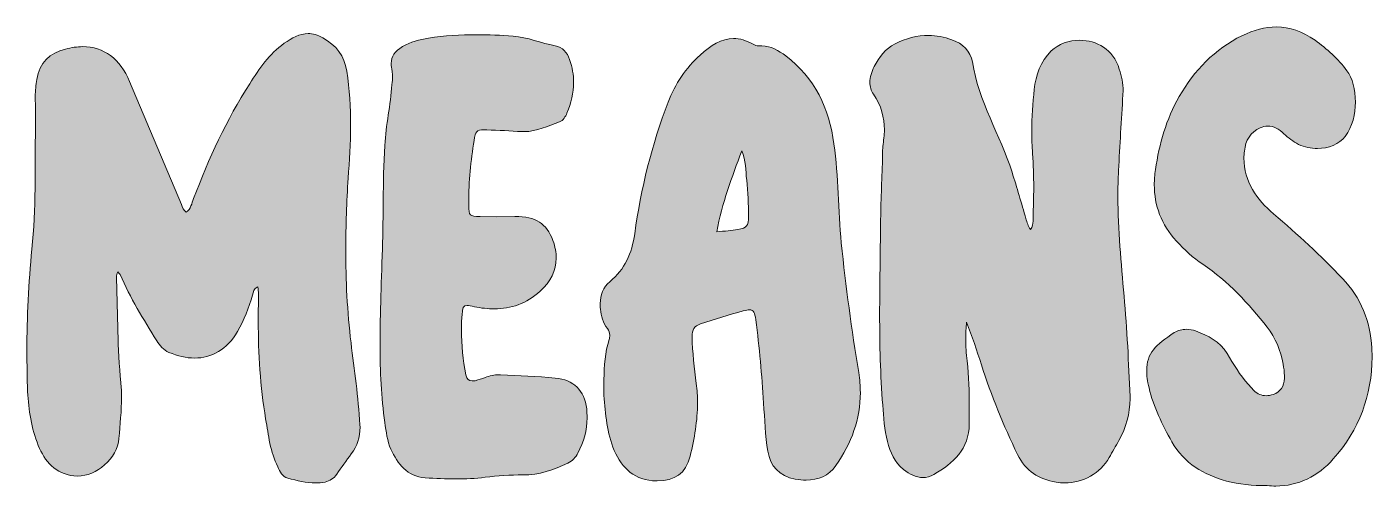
# Model space of a CAD drawing. Header units: inches. Extents: x 263 to 817, y -897 to -183.
# Drawn here: x 541.2 to 777.5, y -265.1 to -184.4 of the extents above; entities that cross this region are included whole.
import ezdxf

# ---------------------------------------------------------------- set-up
doc = ezdxf.new("R2010")
doc.units = ezdxf.units.IN
doc.header["$MEASUREMENT"] = 0
doc.layers.add('Layer 1', color=7, linetype='Continuous')

# ---------------------------------------------------------------- blocks, each defined once
blk = doc.blocks.new('block 4')
at = {"layer": 'Layer 1', "true_color": 0xce0100}
h = blk.add_hatch(color=12, dxfattribs=at)
h.dxf.hatch_style = 2
edge = h.paths.add_edge_path()
edge.add_spline(control_points=[(587, -263.67), (586.04, -263.42), (585.66, -262.5), (585.25, -261.67), (583.91, -259.04), (583.62, -256.11), (583.12, -253.27), (582.16, -247.55), (581.82, -241.79), (581.82, -236.06), (581.82, -236.06), (581.86, -231.3), (581.86, -231.3), (581.86, -230.93), (581.78, -230.55), (581.74, -230.05), (580.99, -230.38), (580.99, -231.05), (580.82, -231.55), (580.15, -233.77), (579.36, -235.9), (578.19, -237.9), (576.31, -241.12), (573.59, -242.58), (570.63, -242.58), (569.17, -242.58), (567.66, -242.21), (566.12, -241.58), (565.15, -241.16), (564.53, -240.37), (563.99, -239.53), (561.65, -235.77), (559.31, -232.01), (557.55, -227.92), (557.47, -227.79), (557.34, -227.71), (557.13, -227.42), (556.97, -227.71), (556.93, -228.05), (556.93, -228.34), (556.93, -228.34), (556.93, -228.96), (556.93, -228.96), (557.13, -234.94), (557.09, -240.91), (557.68, -246.84), (557.76, -247.68), (557.8, -248.55), (557.8, -249.39), (557.8, -251.85), (557.55, -254.27), (557.34, -256.7), (557.05, -260.25), (553.38, -263.3), (550.08, -263.3), (550.08, -263.3), (549.45, -263.26), (549.45, -263.26), (546.15, -262.88), (544.31, -260.71), (543.18, -257.91), (541.97, -254.9), (541.47, -251.69), (541.31, -248.47), (541.22, -246.09), (541.18, -243.71), (541.18, -241.33), (541.18, -235.35), (541.47, -229.42), (542.06, -223.45), (542.77, -216.39), (542.6, -209.25), (542.68, -202.11), (542.68, -200.31), (542.68, -198.43), (542.64, -196.63), (542.64, -195.63), (542.77, -194.63), (542.93, -193.67), (543.35, -190.7), (545.19, -189.03), (547.95, -188.32), (549.03, -188.07), (550.03, -187.9), (550.95, -187.9), (554.71, -187.9), (557.55, -190.04), (559.22, -194.04), (559.22, -194.04), (568.33, -215.64), (568.33, -215.64), (568.54, -216.1), (568.67, -216.64), (569.17, -216.98), (570, -216.39), (570.13, -215.43), (570.46, -214.59), (573.09, -207.54), (576.27, -200.77), (580.32, -194.42), (581.99, -191.79), (583.74, -189.16), (586.37, -187.32), (587.75, -186.36), (589.09, -185.61), (590.59, -185.61), (591.39, -185.61), (592.22, -185.86), (593.14, -186.36), (595.52, -187.7), (596.98, -189.45), (597.36, -192.21), (597.86, -195.38), (598.03, -198.6), (598.03, -201.77), (598.03, -204.86), (597.86, -207.95), (597.61, -211), (597.36, -215.14), (597.19, -219.32), (597.19, -223.45), (597.19, -228.92), (597.44, -234.39), (598.11, -239.91), (598.7, -244.67), (599.41, -249.43), (599.66, -254.27), (599.66, -254.27), (599.7, -254.73), (599.7, -254.73), (599.7, -256.49), (599.24, -257.99), (598.15, -259.41), (597.28, -260.58), (596.44, -261.79), (595.6, -262.96), (595.1, -263.72), (594.39, -264.13), (593.56, -264.34), (593.01, -264.47), (592.43, -264.51), (591.89, -264.51), (590.22, -264.51), (588.63, -264.09), (587, -263.67)], knot_values=[0, 0, 0, 0, 1, 1, 1, 2, 2, 2, 3, 3, 3, 4, 4, 4, 5, 5, 5, 6, 6, 6, 7, 7, 7, 8, 8, 8, 9, 9, 9, 10, 10, 10, 11, 11, 11, 12, 12, 12, 13, 13, 13, 14, 14, 14, 15, 15, 15, 16, 16, 16, 17, 17, 17, 18, 18, 18, 19, 19, 19, 20, 20, 20, 21, 21, 21, 22, 22, 22, 23, 23, 23, 24, 24, 24, 25, 25, 25, 26, 26, 26, 27, 27, 27, 28, 28, 28, 29, 29, 29, 30, 30, 30, 31, 31, 31, 32, 32, 32, 33, 33, 33, 34, 34, 34, 35, 35, 35, 36, 36, 36, 37, 37, 37, 38, 38, 38, 39, 39, 39, 40, 40, 40, 41, 41, 41, 42, 42, 42, 43, 43, 43, 44, 44, 44, 45, 45, 45, 46, 46, 46, 47, 47, 47, 48, 48, 48, 48], degree=3, periodic=1)
h = blk.add_hatch(color=12, dxfattribs=at)
h.dxf.hatch_style = 2
edge = h.paths.add_edge_path()
edge.add_spline(control_points=[(611.15, -263.59), (607.97, -263.38), (606.3, -261.12), (605.13, -258.58), (604.46, -257.12), (604.3, -255.49), (604.04, -253.9), (603.42, -249.43), (603.21, -244.96), (603.21, -240.2), (603.21, -234.73), (603.46, -228.84), (603.67, -222.15), (603.79, -218.44), (603.67, -211.84), (604.04, -205.24), (604.25, -201.65), (605.05, -198.14), (605.3, -194.55), (605.34, -194.04), (605.42, -193.58), (605.42, -193.08), (605.42, -192.83), (605.38, -192.54), (605.34, -192.25), (605.21, -191.75), (605.17, -191.29), (605.17, -190.87), (605.17, -189.58), (605.76, -188.74), (607.18, -187.9), (608.6, -187.07), (610.14, -186.65), (611.73, -186.4), (614.49, -185.98), (617.33, -185.82), (620.13, -185.82), (622.3, -185.82), (624.43, -185.9), (626.6, -186.07), (629.11, -186.23), (631.49, -187.32), (633.99, -187.74), (635.29, -187.99), (636.08, -188.91), (636.5, -190.16), (637, -191.54), (637.21, -192.87), (637.21, -194.21), (637.21, -196.01), (636.79, -197.81), (636.04, -199.56), (635.79, -200.18), (635.37, -200.85), (634.74, -201.1), (632.7, -201.81), (630.74, -202.82), (628.52, -202.82), (628.52, -202.82), (628.15, -202.82), (628.15, -202.82), (626.1, -202.69), (624.05, -202.57), (621.96, -202.52), (621.96, -202.52), (621.5, -202.52), (621.5, -202.52), (620.13, -202.52), (619.96, -202.77), (619.75, -204.36), (619.12, -207.95), (618.79, -211.59), (618.79, -215.22), (618.79, -215.22), (618.79, -215.81), (618.79, -215.81), (618.83, -217.6), (618.87, -217.64), (620.79, -217.73), (620.79, -217.73), (623.64, -217.77), (623.64, -217.77), (623.64, -217.77), (626.89, -217.73), (626.89, -217.73), (630.61, -217.73), (632.45, -218.9), (633.58, -221.95), (633.99, -223.03), (634.16, -224.08), (634.16, -225.04), (634.16, -227.21), (633.16, -229.13), (631.32, -230.84), (628.9, -233.06), (626.18, -233.93), (623.3, -233.93), (622.17, -233.93), (620.96, -233.81), (619.79, -233.56), (619.21, -233.43), (618.83, -233.35), (618.5, -233.35), (617.83, -233.35), (617.7, -233.77), (617.62, -235.02), (617.54, -235.9), (617.5, -236.77), (617.5, -237.65), (617.5, -240.28), (617.79, -242.91), (618.29, -245.5), (618.41, -246.34), (618.83, -246.59), (619.37, -246.59), (619.54, -246.59), (619.71, -246.59), (619.92, -246.55), (620.5, -246.38), (621.13, -246.21), (621.67, -246), (622.47, -245.71), (623.3, -245.5), (624.14, -245.5), (624.14, -245.5), (624.39, -245.5), (624.39, -245.5), (627.6, -245.67), (630.78, -245.75), (633.99, -246.09), (637.25, -246.38), (639.09, -248.26), (639.51, -251.48), (639.55, -252.02), (639.59, -252.52), (639.59, -253.06), (639.59, -255.24), (639.01, -257.28), (637.96, -259.25), (637.59, -260), (637, -260.62), (636.21, -261), (633.74, -262.25), (631.11, -263.09), (628.31, -263.09), (626.06, -263.09), (623.89, -263.26), (621.67, -263.51), (619.96, -263.72), (618.25, -263.8), (616.58, -263.8), (614.74, -263.8), (612.94, -263.72), (611.15, -263.59)], knot_values=[0, 0, 0, 0, 1, 1, 1, 2, 2, 2, 3, 3, 3, 4, 4, 4, 5, 5, 5, 6, 6, 6, 7, 7, 7, 8, 8, 8, 9, 9, 9, 10, 10, 10, 11, 11, 11, 12, 12, 12, 13, 13, 13, 14, 14, 14, 15, 15, 15, 16, 16, 16, 17, 17, 17, 18, 18, 18, 19, 19, 19, 20, 20, 20, 21, 21, 21, 22, 22, 22, 23, 23, 23, 24, 24, 24, 25, 25, 25, 26, 26, 26, 27, 27, 27, 28, 28, 28, 29, 29, 29, 30, 30, 30, 31, 31, 31, 32, 32, 32, 33, 33, 33, 34, 34, 34, 35, 35, 35, 36, 36, 36, 37, 37, 37, 38, 38, 38, 39, 39, 39, 40, 40, 40, 41, 41, 41, 42, 42, 42, 43, 43, 43, 44, 44, 44, 45, 45, 45, 46, 46, 46, 47, 47, 47, 48, 48, 48, 49, 49, 49, 50, 50, 50, 51, 51, 51, 51], degree=3, periodic=1)
h = blk.add_hatch(color=12, dxfattribs=at)
h.dxf.hatch_style = 2
edge = h.paths.add_edge_path()
edge.add_spline(control_points=[(651.79, -264.13), (647.94, -264.13), (645.77, -261.96), (644.35, -258.79), (643.06, -255.74), (642.8, -252.39), (642.55, -249.14), (642.55, -249.14), (642.55, -246.34), (642.55, -246.34), (642.55, -243.96), (642.76, -241.58), (643.43, -239.32), (643.52, -239.07), (643.56, -238.82), (643.56, -238.57), (643.56, -238.15), (643.43, -237.78), (643.14, -237.4), (642.39, -236.4), (642.05, -235.19), (641.93, -233.98), (641.89, -233.64), (641.89, -233.31), (641.89, -233.02), (641.89, -231.51), (642.35, -230.17), (643.56, -229.17), (646.23, -226.96), (647.44, -224.24), (647.94, -220.74), (649.03, -212.84), (650.95, -205.11), (653.83, -197.64), (655.04, -194.42), (656.92, -191.66), (659.43, -189.37), (661.27, -187.7), (663.19, -186.48), (665.32, -186.48), (666.41, -186.48), (667.53, -186.78), (668.75, -187.49), (669.04, -187.65), (669.37, -187.78), (669.71, -187.78), (669.71, -187.78), (670.29, -187.78), (670.29, -187.78), (671.92, -187.78), (673.21, -188.57), (674.47, -189.53), (679.6, -193.38), (682.11, -198.72), (682.95, -204.99), (683.74, -210.75), (683.66, -216.6), (684.24, -222.36), (685.03, -230.01), (686.04, -237.57), (687.29, -245.13), (687.5, -246.34), (687.58, -247.51), (687.58, -248.64), (687.58, -253.27), (686.04, -257.53), (683.28, -261.42), (682.03, -263.26), (680.19, -264.01), (678.06, -264.01), (677.47, -264.01), (676.81, -263.97), (676.14, -263.84), (673.25, -263.3), (671.79, -261.5), (671.33, -258.95), (670.87, -256.16), (670.79, -253.31), (670.58, -250.47), (670.25, -245.59), (669.87, -240.7), (669.2, -235.86), (669.04, -234.6), (668.83, -234.1), (668.12, -234.1), (667.83, -234.1), (667.49, -234.19), (666.99, -234.31), (664.48, -234.98), (662.02, -235.81), (659.51, -236.57), (658.39, -236.9), (658.01, -237.65), (658.01, -238.82), (658.09, -241.58), (658.43, -244.33), (658.76, -247.05), (658.93, -248.18), (658.97, -249.31), (658.97, -250.43), (658.97, -253.61), (658.47, -256.7), (657.67, -259.79), (656.92, -262.88), (654.96, -264.13), (651.87, -264.13), (651.87, -264.13), (651.79, -264.13), (651.79, -264.13)], knot_values=[0, 0, 0, 0, 1, 1, 1, 2, 2, 2, 3, 3, 3, 4, 4, 4, 5, 5, 5, 6, 6, 6, 7, 7, 7, 8, 8, 8, 9, 9, 9, 10, 10, 10, 11, 11, 11, 12, 12, 12, 13, 13, 13, 14, 14, 14, 15, 15, 15, 16, 16, 16, 17, 17, 17, 18, 18, 18, 19, 19, 19, 20, 20, 20, 21, 21, 21, 22, 22, 22, 23, 23, 23, 24, 24, 24, 25, 25, 25, 26, 26, 26, 27, 27, 27, 28, 28, 28, 29, 29, 29, 30, 30, 30, 31, 31, 31, 32, 32, 32, 33, 33, 33, 34, 34, 34, 35, 35, 35, 36, 36, 36, 36], degree=3, periodic=1)
edge = h.paths.add_edge_path()
edge.add_spline(control_points=[(666.07, -219.98), (667.66, -219.73), (667.95, -219.4), (667.95, -217.69), (667.91, -215.6), (667.87, -213.43), (667.62, -211.34), (667.41, -209.62), (667.49, -207.87), (666.74, -206.2), (665.07, -210.79), (663.27, -215.35), (662.35, -220.44), (663.81, -220.28), (664.94, -220.15), (666.07, -219.98)], knot_values=[0, 0, 0, 0, 1, 1, 1, 2, 2, 2, 3, 3, 3, 4, 4, 4, 5, 5, 5, 5], degree=3, periodic=1)
h = blk.add_hatch(color=12, dxfattribs=at)
h.dxf.hatch_style = 2
edge = h.paths.add_edge_path()
edge.add_spline(control_points=[(721.96, -264.38), (718.95, -263.84), (716.61, -262.42), (715.19, -259.5), (712.73, -254.4), (710.6, -249.18), (708.85, -243.75), (708.05, -241.24), (707.22, -238.74), (706.25, -236.27), (706.13, -237.27), (706.09, -238.23), (706.09, -239.2), (706.09, -240.49), (706.17, -241.79), (706.34, -243.08), (706.67, -245.79), (706.71, -248.47), (706.71, -251.18), (706.71, -251.18), (706.71, -254.11), (706.71, -254.11), (706.67, -258.58), (703.92, -261.04), (700.49, -263.01), (699.86, -263.38), (699.2, -263.55), (698.57, -263.55), (697.36, -263.55), (696.19, -262.96), (695.15, -262.13), (693.6, -260.87), (692.81, -259.12), (692.35, -257.24), (691.76, -255.15), (691.68, -252.98), (691.51, -250.85), (691.09, -245.54), (690.97, -240.24), (690.97, -234.9), (690.97, -229.59), (691.09, -224.24), (691.13, -218.94), (691.18, -215.18), (691.34, -211.46), (691.47, -207.7), (691.47, -207.7), (691.47, -206.37), (691.47, -206.37), (691.47, -206.37), (691.51, -205.41), (691.51, -205.41), (691.68, -204.4), (691.8, -203.44), (691.8, -202.52), (691.8, -200.35), (691.26, -198.26), (689.88, -196.26), (689.46, -195.63), (689.26, -194.92), (689.26, -194.17), (689.26, -193.25), (689.55, -192.29), (690.01, -191.41), (690.84, -189.74), (692.01, -188.24), (693.68, -187.4), (695.6, -186.44), (697.57, -185.94), (699.57, -185.94), (700.91, -185.94), (702.29, -186.15), (703.67, -186.69), (705.54, -187.36), (706.96, -188.7), (707.26, -190.58), (708.34, -197.51), (712.14, -203.4), (714.23, -209.96), (715.11, -212.63), (715.86, -215.39), (716.66, -218.1), (716.87, -218.73), (717.03, -219.36), (717.45, -219.98), (717.87, -219.52), (717.91, -219.02), (717.91, -218.52), (717.91, -218.52), (717.91, -217.89), (717.91, -217.89), (717.99, -216.14), (718.03, -214.39), (718.03, -212.59), (718.03, -210.63), (717.95, -208.66), (717.83, -206.66), (717.74, -205.37), (717.7, -204.07), (717.7, -202.73), (717.7, -200.31), (717.87, -197.85), (718.12, -195.42), (718.41, -192.87), (719.2, -190.54), (721.12, -188.66), (722.38, -187.44), (724.22, -186.78), (726.14, -186.78), (729.02, -186.78), (731.99, -188.32), (733.07, -191.83), (733.49, -193.08), (733.74, -194.38), (733.74, -195.67), (733.74, -195.67), (733.7, -196.34), (733.7, -196.34), (733.45, -200.81), (733.15, -205.24), (732.95, -209.67), (732.86, -211.21), (732.82, -212.72), (732.82, -214.22), (732.82, -220.07), (733.4, -225.87), (733.91, -231.68), (734.45, -237.53), (734.7, -243.42), (734.95, -249.31), (734.95, -249.31), (734.95, -249.72), (734.95, -249.72), (734.95, -252.31), (734.28, -254.78), (732.99, -257.03), (732.44, -258.03), (731.86, -259.04), (731.28, -260.04), (729.73, -262.8), (726.68, -264.51), (723.51, -264.51), (723, -264.51), (722.5, -264.47), (721.96, -264.38)], knot_values=[0, 0, 0, 0, 1, 1, 1, 2, 2, 2, 3, 3, 3, 4, 4, 4, 5, 5, 5, 6, 6, 6, 7, 7, 7, 8, 8, 8, 9, 9, 9, 10, 10, 10, 11, 11, 11, 12, 12, 12, 13, 13, 13, 14, 14, 14, 15, 15, 15, 16, 16, 16, 17, 17, 17, 18, 18, 18, 19, 19, 19, 20, 20, 20, 21, 21, 21, 22, 22, 22, 23, 23, 23, 24, 24, 24, 25, 25, 25, 26, 26, 26, 27, 27, 27, 28, 28, 28, 29, 29, 29, 30, 30, 30, 31, 31, 31, 32, 32, 32, 33, 33, 33, 34, 34, 34, 35, 35, 35, 36, 36, 36, 37, 37, 37, 38, 38, 38, 39, 39, 39, 40, 40, 40, 41, 41, 41, 42, 42, 42, 43, 43, 43, 44, 44, 44, 45, 45, 45, 46, 46, 46, 47, 47, 47, 48, 48, 48, 48], degree=3, periodic=1)
h = blk.add_hatch(color=12, dxfattribs=at)
h.dxf.hatch_style = 2
edge = h.paths.add_edge_path()
edge.add_spline(control_points=[(759.05, -264.97), (756.42, -264.97), (754.08, -264.76), (751.91, -264.18), (747.9, -263.05), (744.48, -261.08), (742.3, -257.28), (740.59, -254.23), (739.09, -251.18), (738.29, -247.8), (738, -246.63), (737.88, -245.63), (737.88, -244.75), (737.88, -241.79), (739.42, -240.24), (742.72, -238.11), (743.39, -237.69), (744.1, -237.53), (744.85, -237.53), (745.39, -237.53), (745.94, -237.61), (746.48, -237.82), (748.65, -238.65), (750.7, -239.66), (751.99, -241.75), (753.16, -243.62), (754.25, -245.59), (755.75, -247.22), (755.75, -247.22), (756.71, -248.26), (756.71, -248.26), (757.34, -248.89), (758.09, -249.18), (758.85, -249.18), (759.26, -249.18), (759.68, -249.1), (760.1, -248.97), (761.39, -248.51), (762.06, -247.51), (762.06, -246.13), (762.06, -246.13), (762.06, -245.71), (762.06, -245.71), (762.06, -245), (761.98, -244.33), (761.85, -243.62), (761.35, -241.29), (760.56, -239.03), (759.05, -237.15), (755.75, -233.02), (752.2, -229.09), (747.73, -226.12), (746.02, -225), (744.52, -223.57), (743.1, -222.03), (740.42, -219.11), (739.21, -215.81), (739.21, -212.13), (739.21, -211.3), (739.3, -210.42), (739.42, -209.5), (740.09, -204.99), (741.3, -200.64), (743.6, -196.68), (746.23, -192.08), (749.82, -188.36), (754.62, -185.98), (756.67, -184.98), (758.68, -184.44), (760.68, -184.44), (762.98, -184.44), (765.24, -185.19), (767.45, -186.78), (769.54, -188.32), (771.5, -189.99), (773.05, -192.12), (774.01, -193.42), (774.55, -195.46), (774.55, -197.64), (774.55, -199.73), (774.01, -201.94), (772.75, -203.65), (771.71, -205.03), (769.83, -205.78), (767.87, -205.78), (766.74, -205.78), (765.61, -205.57), (764.57, -205.07), (763.61, -204.57), (762.77, -203.9), (761.98, -203.19), (761.1, -202.4), (760.18, -201.85), (759.14, -201.85), (758.72, -201.85), (758.26, -201.94), (757.8, -202.15), (756.09, -202.94), (755.25, -204.32), (755.04, -206.28), (755, -206.66), (754.96, -207.08), (754.96, -207.45), (754.96, -211.63), (757.22, -214.72), (760.18, -217.27), (764.4, -220.86), (768.49, -224.58), (772.25, -228.59), (775.47, -231.93), (777.22, -236.15), (777.43, -240.83), (777.43, -240.83), (777.47, -242.37), (777.47, -242.37), (777.47, -249.1), (775.18, -255.19), (770.66, -260.29), (767.99, -263.34), (764.44, -265.05), (760.56, -265.05), (760.06, -265.05), (759.55, -265.01), (759.05, -264.97)], knot_values=[0, 0, 0, 0, 1, 1, 1, 2, 2, 2, 3, 3, 3, 4, 4, 4, 5, 5, 5, 6, 6, 6, 7, 7, 7, 8, 8, 8, 9, 9, 9, 10, 10, 10, 11, 11, 11, 12, 12, 12, 13, 13, 13, 14, 14, 14, 15, 15, 15, 16, 16, 16, 17, 17, 17, 18, 18, 18, 19, 19, 19, 20, 20, 20, 21, 21, 21, 22, 22, 22, 23, 23, 23, 24, 24, 24, 25, 25, 25, 26, 26, 26, 27, 27, 27, 28, 28, 28, 29, 29, 29, 30, 30, 30, 31, 31, 31, 32, 32, 32, 33, 33, 33, 34, 34, 34, 35, 35, 35, 36, 36, 36, 37, 37, 37, 38, 38, 38, 39, 39, 39, 40, 40, 40, 41, 41, 41, 41], degree=3, periodic=1)
at = {"layer": 'Layer 1', "lineweight": 0}
for points, knots in [([(587, -263.67), (586.04, -263.42), (585.66, -262.5), (585.25, -261.67), (583.91, -259.04), (583.62, -256.11), (583.12, -253.27), (582.16, -247.55), (581.82, -241.79), (581.82, -236.06), (581.82, -236.06), (581.86, -231.3), (581.86, -231.3), (581.86, -230.93), (581.78, -230.55), (581.74, -230.05), (580.99, -230.38), (580.99, -231.05), (580.82, -231.55), (580.15, -233.77), (579.36, -235.9), (578.19, -237.9), (576.31, -241.12), (573.59, -242.58), (570.63, -242.58), (569.17, -242.58), (567.66, -242.21), (566.12, -241.58), (565.15, -241.16), (564.53, -240.37), (563.99, -239.53), (561.65, -235.77), (559.31, -232.01), (557.55, -227.92), (557.47, -227.79), (557.34, -227.71), (557.13, -227.42), (556.97, -227.71), (556.93, -228.05), (556.93, -228.34), (556.93, -228.34), (556.93, -228.96), (556.93, -228.96), (557.13, -234.94), (557.09, -240.91), (557.68, -246.84), (557.76, -247.68), (557.8, -248.55), (557.8, -249.39), (557.8, -251.85), (557.55, -254.27), (557.34, -256.7), (557.05, -260.25), (553.38, -263.3), (550.08, -263.3), (550.08, -263.3), (549.45, -263.26), (549.45, -263.26), (546.15, -262.88), (544.31, -260.71), (543.18, -257.91), (541.97, -254.9), (541.47, -251.69), (541.31, -248.47), (541.22, -246.09), (541.18, -243.71), (541.18, -241.33), (541.18, -235.35), (541.47, -229.42), (542.06, -223.45), (542.77, -216.39), (542.6, -209.25), (542.68, -202.11), (542.68, -200.31), (542.68, -198.43), (542.64, -196.63), (542.64, -195.63), (542.77, -194.63), (542.93, -193.67), (543.35, -190.7), (545.19, -189.03), (547.95, -188.32), (549.03, -188.07), (550.03, -187.9), (550.95, -187.9), (554.71, -187.9), (557.55, -190.04), (559.22, -194.04), (559.22, -194.04), (568.33, -215.64), (568.33, -215.64), (568.54, -216.1), (568.67, -216.64), (569.17, -216.98), (570, -216.39), (570.13, -215.43), (570.46, -214.59), (573.09, -207.54), (576.27, -200.77), (580.32, -194.42), (581.99, -191.79), (583.74, -189.16), (586.37, -187.32), (587.75, -186.36), (589.09, -185.61), (590.59, -185.61), (591.39, -185.61), (592.22, -185.86), (593.14, -186.36), (595.52, -187.7), (596.98, -189.45), (597.36, -192.21), (597.86, -195.38), (598.03, -198.6), (598.03, -201.77), (598.03, -204.86), (597.86, -207.95), (597.61, -211), (597.36, -215.14), (597.19, -219.32), (597.19, -223.45), (597.19, -228.92), (597.44, -234.39), (598.11, -239.91), (598.7, -244.67), (599.41, -249.43), (599.66, -254.27), (599.66, -254.27), (599.7, -254.73), (599.7, -254.73), (599.7, -256.49), (599.24, -257.99), (598.15, -259.41), (597.28, -260.58), (596.44, -261.79), (595.6, -262.96), (595.1, -263.72), (594.39, -264.13), (593.56, -264.34), (593.01, -264.47), (592.43, -264.51), (591.89, -264.51), (590.22, -264.51), (588.63, -264.09), (587, -263.67)], [0, 0, 0, 0, 1, 1, 1, 2, 2, 2, 3, 3, 3, 4, 4, 4, 5, 5, 5, 6, 6, 6, 7, 7, 7, 8, 8, 8, 9, 9, 9, 10, 10, 10, 11, 11, 11, 12, 12, 12, 13, 13, 13, 14, 14, 14, 15, 15, 15, 16, 16, 16, 17, 17, 17, 18, 18, 18, 19, 19, 19, 20, 20, 20, 21, 21, 21, 22, 22, 22, 23, 23, 23, 24, 24, 24, 25, 25, 25, 26, 26, 26, 27, 27, 27, 28, 28, 28, 29, 29, 29, 30, 30, 30, 31, 31, 31, 32, 32, 32, 33, 33, 33, 34, 34, 34, 35, 35, 35, 36, 36, 36, 37, 37, 37, 38, 38, 38, 39, 39, 39, 40, 40, 40, 41, 41, 41, 42, 42, 42, 43, 43, 43, 44, 44, 44, 45, 45, 45, 46, 46, 46, 47, 47, 47, 48, 48, 48, 48]), ([(611.15, -263.59), (607.97, -263.38), (606.3, -261.12), (605.13, -258.58), (604.46, -257.12), (604.3, -255.49), (604.04, -253.9), (603.42, -249.43), (603.21, -244.96), (603.21, -240.2), (603.21, -234.73), (603.46, -228.84), (603.67, -222.15), (603.79, -218.44), (603.67, -211.84), (604.04, -205.24), (604.25, -201.65), (605.05, -198.14), (605.3, -194.55), (605.34, -194.04), (605.42, -193.58), (605.42, -193.08), (605.42, -192.83), (605.38, -192.54), (605.34, -192.25), (605.21, -191.75), (605.17, -191.29), (605.17, -190.87), (605.17, -189.58), (605.76, -188.74), (607.18, -187.9), (608.6, -187.07), (610.14, -186.65), (611.73, -186.4), (614.49, -185.98), (617.33, -185.82), (620.13, -185.82), (622.3, -185.82), (624.43, -185.9), (626.6, -186.07), (629.11, -186.23), (631.49, -187.32), (633.99, -187.74), (635.29, -187.99), (636.08, -188.91), (636.5, -190.16), (637, -191.54), (637.21, -192.87), (637.21, -194.21), (637.21, -196.01), (636.79, -197.81), (636.04, -199.56), (635.79, -200.18), (635.37, -200.85), (634.74, -201.1), (632.7, -201.81), (630.74, -202.82), (628.52, -202.82), (628.52, -202.82), (628.15, -202.82), (628.15, -202.82), (626.1, -202.69), (624.05, -202.57), (621.96, -202.52), (621.96, -202.52), (621.5, -202.52), (621.5, -202.52), (620.13, -202.52), (619.96, -202.77), (619.75, -204.36), (619.12, -207.95), (618.79, -211.59), (618.79, -215.22), (618.79, -215.22), (618.79, -215.81), (618.79, -215.81), (618.83, -217.6), (618.87, -217.64), (620.79, -217.73), (620.79, -217.73), (623.64, -217.77), (623.64, -217.77), (623.64, -217.77), (626.89, -217.73), (626.89, -217.73), (630.61, -217.73), (632.45, -218.9), (633.58, -221.95), (633.99, -223.03), (634.16, -224.08), (634.16, -225.04), (634.16, -227.21), (633.16, -229.13), (631.32, -230.84), (628.9, -233.06), (626.18, -233.93), (623.3, -233.93), (622.17, -233.93), (620.96, -233.81), (619.79, -233.56), (619.21, -233.43), (618.83, -233.35), (618.5, -233.35), (617.83, -233.35), (617.7, -233.77), (617.62, -235.02), (617.54, -235.9), (617.5, -236.77), (617.5, -237.65), (617.5, -240.28), (617.79, -242.91), (618.29, -245.5), (618.41, -246.34), (618.83, -246.59), (619.37, -246.59), (619.54, -246.59), (619.71, -246.59), (619.92, -246.55), (620.5, -246.38), (621.13, -246.21), (621.67, -246), (622.47, -245.71), (623.3, -245.5), (624.14, -245.5), (624.14, -245.5), (624.39, -245.5), (624.39, -245.5), (627.6, -245.67), (630.78, -245.75), (633.99, -246.09), (637.25, -246.38), (639.09, -248.26), (639.51, -251.48), (639.55, -252.02), (639.59, -252.52), (639.59, -253.06), (639.59, -255.24), (639.01, -257.28), (637.96, -259.25), (637.59, -260), (637, -260.62), (636.21, -261), (633.74, -262.25), (631.11, -263.09), (628.31, -263.09), (626.06, -263.09), (623.89, -263.26), (621.67, -263.51), (619.96, -263.72), (618.25, -263.8), (616.58, -263.8), (614.74, -263.8), (612.94, -263.72), (611.15, -263.59)], [0, 0, 0, 0, 1, 1, 1, 2, 2, 2, 3, 3, 3, 4, 4, 4, 5, 5, 5, 6, 6, 6, 7, 7, 7, 8, 8, 8, 9, 9, 9, 10, 10, 10, 11, 11, 11, 12, 12, 12, 13, 13, 13, 14, 14, 14, 15, 15, 15, 16, 16, 16, 17, 17, 17, 18, 18, 18, 19, 19, 19, 20, 20, 20, 21, 21, 21, 22, 22, 22, 23, 23, 23, 24, 24, 24, 25, 25, 25, 26, 26, 26, 27, 27, 27, 28, 28, 28, 29, 29, 29, 30, 30, 30, 31, 31, 31, 32, 32, 32, 33, 33, 33, 34, 34, 34, 35, 35, 35, 36, 36, 36, 37, 37, 37, 38, 38, 38, 39, 39, 39, 40, 40, 40, 41, 41, 41, 42, 42, 42, 43, 43, 43, 44, 44, 44, 45, 45, 45, 46, 46, 46, 47, 47, 47, 48, 48, 48, 49, 49, 49, 50, 50, 50, 51, 51, 51, 51]), ([(651.79, -264.13), (647.94, -264.13), (645.77, -261.96), (644.35, -258.79), (643.06, -255.74), (642.8, -252.39), (642.55, -249.14), (642.55, -249.14), (642.55, -246.34), (642.55, -246.34), (642.55, -243.96), (642.76, -241.58), (643.43, -239.32), (643.52, -239.07), (643.56, -238.82), (643.56, -238.57), (643.56, -238.15), (643.43, -237.78), (643.14, -237.4), (642.39, -236.4), (642.05, -235.19), (641.93, -233.98), (641.89, -233.64), (641.89, -233.31), (641.89, -233.02), (641.89, -231.51), (642.35, -230.17), (643.56, -229.17), (646.23, -226.96), (647.44, -224.24), (647.94, -220.74), (649.03, -212.84), (650.95, -205.11), (653.83, -197.64), (655.04, -194.42), (656.92, -191.66), (659.43, -189.37), (661.27, -187.7), (663.19, -186.48), (665.32, -186.48), (666.41, -186.48), (667.53, -186.78), (668.75, -187.49), (669.04, -187.65), (669.37, -187.78), (669.71, -187.78), (669.71, -187.78), (670.29, -187.78), (670.29, -187.78), (671.92, -187.78), (673.21, -188.57), (674.47, -189.53), (679.6, -193.38), (682.11, -198.72), (682.95, -204.99), (683.74, -210.75), (683.66, -216.6), (684.24, -222.36), (685.03, -230.01), (686.04, -237.57), (687.29, -245.13), (687.5, -246.34), (687.58, -247.51), (687.58, -248.64), (687.58, -253.27), (686.04, -257.53), (683.28, -261.42), (682.03, -263.26), (680.19, -264.01), (678.06, -264.01), (677.47, -264.01), (676.81, -263.97), (676.14, -263.84), (673.25, -263.3), (671.79, -261.5), (671.33, -258.95), (670.87, -256.16), (670.79, -253.31), (670.58, -250.47), (670.25, -245.59), (669.87, -240.7), (669.2, -235.86), (669.04, -234.6), (668.83, -234.1), (668.12, -234.1), (667.83, -234.1), (667.49, -234.19), (666.99, -234.31), (664.48, -234.98), (662.02, -235.81), (659.51, -236.57), (658.39, -236.9), (658.01, -237.65), (658.01, -238.82), (658.09, -241.58), (658.43, -244.33), (658.76, -247.05), (658.93, -248.18), (658.97, -249.31), (658.97, -250.43), (658.97, -253.61), (658.47, -256.7), (657.67, -259.79), (656.92, -262.88), (654.96, -264.13), (651.87, -264.13), (651.87, -264.13), (651.79, -264.13), (651.79, -264.13)], [0, 0, 0, 0, 1, 1, 1, 2, 2, 2, 3, 3, 3, 4, 4, 4, 5, 5, 5, 6, 6, 6, 7, 7, 7, 8, 8, 8, 9, 9, 9, 10, 10, 10, 11, 11, 11, 12, 12, 12, 13, 13, 13, 14, 14, 14, 15, 15, 15, 16, 16, 16, 17, 17, 17, 18, 18, 18, 19, 19, 19, 20, 20, 20, 21, 21, 21, 22, 22, 22, 23, 23, 23, 24, 24, 24, 25, 25, 25, 26, 26, 26, 27, 27, 27, 28, 28, 28, 29, 29, 29, 30, 30, 30, 31, 31, 31, 32, 32, 32, 33, 33, 33, 34, 34, 34, 35, 35, 35, 36, 36, 36, 36]), ([(721.96, -264.38), (718.95, -263.84), (716.61, -262.42), (715.19, -259.5), (712.73, -254.4), (710.6, -249.18), (708.85, -243.75), (708.05, -241.24), (707.22, -238.74), (706.25, -236.27), (706.13, -237.27), (706.09, -238.23), (706.09, -239.2), (706.09, -240.49), (706.17, -241.79), (706.34, -243.08), (706.67, -245.79), (706.71, -248.47), (706.71, -251.18), (706.71, -251.18), (706.71, -254.11), (706.71, -254.11), (706.67, -258.58), (703.92, -261.04), (700.49, -263.01), (699.86, -263.38), (699.2, -263.55), (698.57, -263.55), (697.36, -263.55), (696.19, -262.96), (695.15, -262.13), (693.6, -260.87), (692.81, -259.12), (692.35, -257.24), (691.76, -255.15), (691.68, -252.98), (691.51, -250.85), (691.09, -245.54), (690.97, -240.24), (690.97, -234.9), (690.97, -229.59), (691.09, -224.24), (691.13, -218.94), (691.18, -215.18), (691.34, -211.46), (691.47, -207.7), (691.47, -207.7), (691.47, -206.37), (691.47, -206.37), (691.47, -206.37), (691.51, -205.41), (691.51, -205.41), (691.68, -204.4), (691.8, -203.44), (691.8, -202.52), (691.8, -200.35), (691.26, -198.26), (689.88, -196.26), (689.46, -195.63), (689.26, -194.92), (689.26, -194.17), (689.26, -193.25), (689.55, -192.29), (690.01, -191.41), (690.84, -189.74), (692.01, -188.24), (693.68, -187.4), (695.6, -186.44), (697.57, -185.94), (699.57, -185.94), (700.91, -185.94), (702.29, -186.15), (703.67, -186.69), (705.54, -187.36), (706.96, -188.7), (707.26, -190.58), (708.34, -197.51), (712.14, -203.4), (714.23, -209.96), (715.11, -212.63), (715.86, -215.39), (716.66, -218.1), (716.87, -218.73), (717.03, -219.36), (717.45, -219.98), (717.87, -219.52), (717.91, -219.02), (717.91, -218.52), (717.91, -218.52), (717.91, -217.89), (717.91, -217.89), (717.99, -216.14), (718.03, -214.39), (718.03, -212.59), (718.03, -210.63), (717.95, -208.66), (717.83, -206.66), (717.74, -205.37), (717.7, -204.07), (717.7, -202.73), (717.7, -200.31), (717.87, -197.85), (718.12, -195.42), (718.41, -192.87), (719.2, -190.54), (721.12, -188.66), (722.38, -187.44), (724.22, -186.78), (726.14, -186.78), (729.02, -186.78), (731.99, -188.32), (733.07, -191.83), (733.49, -193.08), (733.74, -194.38), (733.74, -195.67), (733.74, -195.67), (733.7, -196.34), (733.7, -196.34), (733.45, -200.81), (733.15, -205.24), (732.95, -209.67), (732.86, -211.21), (732.82, -212.72), (732.82, -214.22), (732.82, -220.07), (733.4, -225.87), (733.91, -231.68), (734.45, -237.53), (734.7, -243.42), (734.95, -249.31), (734.95, -249.31), (734.95, -249.72), (734.95, -249.72), (734.95, -252.31), (734.28, -254.78), (732.99, -257.03), (732.44, -258.03), (731.86, -259.04), (731.28, -260.04), (729.73, -262.8), (726.68, -264.51), (723.51, -264.51), (723, -264.51), (722.5, -264.47), (721.96, -264.38)], [0, 0, 0, 0, 1, 1, 1, 2, 2, 2, 3, 3, 3, 4, 4, 4, 5, 5, 5, 6, 6, 6, 7, 7, 7, 8, 8, 8, 9, 9, 9, 10, 10, 10, 11, 11, 11, 12, 12, 12, 13, 13, 13, 14, 14, 14, 15, 15, 15, 16, 16, 16, 17, 17, 17, 18, 18, 18, 19, 19, 19, 20, 20, 20, 21, 21, 21, 22, 22, 22, 23, 23, 23, 24, 24, 24, 25, 25, 25, 26, 26, 26, 27, 27, 27, 28, 28, 28, 29, 29, 29, 30, 30, 30, 31, 31, 31, 32, 32, 32, 33, 33, 33, 34, 34, 34, 35, 35, 35, 36, 36, 36, 37, 37, 37, 38, 38, 38, 39, 39, 39, 40, 40, 40, 41, 41, 41, 42, 42, 42, 43, 43, 43, 44, 44, 44, 45, 45, 45, 46, 46, 46, 47, 47, 47, 48, 48, 48, 48]), ([(759.05, -264.97), (756.42, -264.97), (754.08, -264.76), (751.91, -264.18), (747.9, -263.05), (744.48, -261.08), (742.3, -257.28), (740.59, -254.23), (739.09, -251.18), (738.29, -247.8), (738, -246.63), (737.88, -245.63), (737.88, -244.75), (737.88, -241.79), (739.42, -240.24), (742.72, -238.11), (743.39, -237.69), (744.1, -237.53), (744.85, -237.53), (745.39, -237.53), (745.94, -237.61), (746.48, -237.82), (748.65, -238.65), (750.7, -239.66), (751.99, -241.75), (753.16, -243.62), (754.25, -245.59), (755.75, -247.22), (755.75, -247.22), (756.71, -248.26), (756.71, -248.26), (757.34, -248.89), (758.09, -249.18), (758.85, -249.18), (759.26, -249.18), (759.68, -249.1), (760.1, -248.97), (761.39, -248.51), (762.06, -247.51), (762.06, -246.13), (762.06, -246.13), (762.06, -245.71), (762.06, -245.71), (762.06, -245), (761.98, -244.33), (761.85, -243.62), (761.35, -241.29), (760.56, -239.03), (759.05, -237.15), (755.75, -233.02), (752.2, -229.09), (747.73, -226.12), (746.02, -225), (744.52, -223.57), (743.1, -222.03), (740.42, -219.11), (739.21, -215.81), (739.21, -212.13), (739.21, -211.3), (739.3, -210.42), (739.42, -209.5), (740.09, -204.99), (741.3, -200.64), (743.6, -196.68), (746.23, -192.08), (749.82, -188.36), (754.62, -185.98), (756.67, -184.98), (758.68, -184.44), (760.68, -184.44), (762.98, -184.44), (765.24, -185.19), (767.45, -186.78), (769.54, -188.32), (771.5, -189.99), (773.05, -192.12), (774.01, -193.42), (774.55, -195.46), (774.55, -197.64), (774.55, -199.73), (774.01, -201.94), (772.75, -203.65), (771.71, -205.03), (769.83, -205.78), (767.87, -205.78), (766.74, -205.78), (765.61, -205.57), (764.57, -205.07), (763.61, -204.57), (762.77, -203.9), (761.98, -203.19), (761.1, -202.4), (760.18, -201.85), (759.14, -201.85), (758.72, -201.85), (758.26, -201.94), (757.8, -202.15), (756.09, -202.94), (755.25, -204.32), (755.04, -206.28), (755, -206.66), (754.96, -207.08), (754.96, -207.45), (754.96, -211.63), (757.22, -214.72), (760.18, -217.27), (764.4, -220.86), (768.49, -224.58), (772.25, -228.59), (775.47, -231.93), (777.22, -236.15), (777.43, -240.83), (777.43, -240.83), (777.47, -242.37), (777.47, -242.37), (777.47, -249.1), (775.18, -255.19), (770.66, -260.29), (767.99, -263.34), (764.44, -265.05), (760.56, -265.05), (760.06, -265.05), (759.55, -265.01), (759.05, -264.97)], [0, 0, 0, 0, 1, 1, 1, 2, 2, 2, 3, 3, 3, 4, 4, 4, 5, 5, 5, 6, 6, 6, 7, 7, 7, 8, 8, 8, 9, 9, 9, 10, 10, 10, 11, 11, 11, 12, 12, 12, 13, 13, 13, 14, 14, 14, 15, 15, 15, 16, 16, 16, 17, 17, 17, 18, 18, 18, 19, 19, 19, 20, 20, 20, 21, 21, 21, 22, 22, 22, 23, 23, 23, 24, 24, 24, 25, 25, 25, 26, 26, 26, 27, 27, 27, 28, 28, 28, 29, 29, 29, 30, 30, 30, 31, 31, 31, 32, 32, 32, 33, 33, 33, 34, 34, 34, 35, 35, 35, 36, 36, 36, 37, 37, 37, 38, 38, 38, 39, 39, 39, 40, 40, 40, 41, 41, 41, 41]), ([(666.07, -219.98), (667.66, -219.73), (667.95, -219.4), (667.95, -217.69), (667.91, -215.6), (667.87, -213.43), (667.62, -211.34), (667.41, -209.62), (667.49, -207.87), (666.74, -206.2), (665.07, -210.79), (663.27, -215.35), (662.35, -220.44), (663.81, -220.28), (664.94, -220.15), (666.07, -219.98)], [0, 0, 0, 0, 1, 1, 1, 2, 2, 2, 3, 3, 3, 4, 4, 4, 5, 5, 5, 5])]:
    blk.add_open_spline(points, degree=3, knots=knots, dxfattribs=at)
blk = doc.blocks.new('block 2')
at = {"layer": 'Layer 1'}
blk.add_blockref('block 4', (0, 0), dxfattribs=at)

msp = doc.modelspace()

# ---------------------------------------------------------------- block references
at = {"layer": 'Layer 1'}
msp.add_blockref('block 2', (0, 0), dxfattribs=at)

doc.saveas('drawing.dxf')
